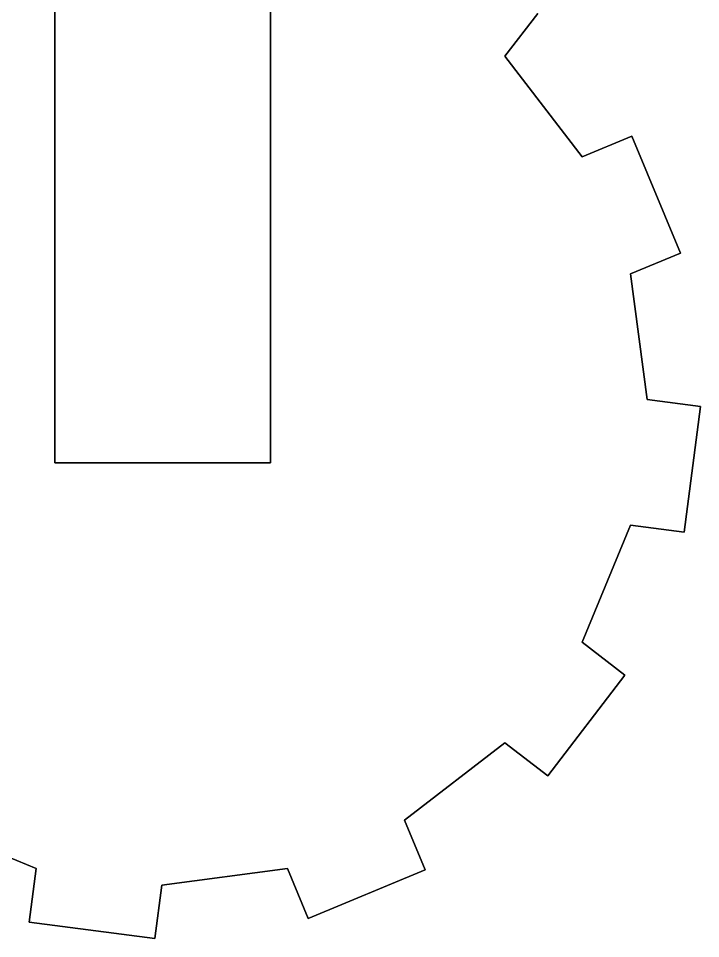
# Model space of a CAD drawing. Header units: metres. Extents: x -3.92 to 3.88, y 1068.45 to 1071.66.
# Drawn here: x -0.167 to 0.623, y 1068.449 to 1069.515 of the extents above; entities that cross this region are included whole.
import ezdxf

# ---------------------------------------------------------------- set-up
doc = ezdxf.new("R2010")
doc.units = ezdxf.units.M

msp = doc.modelspace()

# ---------------------------------------------------------------- linework, layer by layer
at = {"layer": 'Tank'}
for points, invisible_edges in [([(0.3967, 1069.4712, 19.7883), (-0.3988, 1069.4712, 19.7883), (-0.2823, 1069.5606, 19.7883)], 13), ([(-0.3988, 1069.4712, 21.7883), (0.4347, 1069.5208, 21.7883), (-0.2823, 1069.5606, 21.7883)], 3), ([(0.3967, 1069.4712, 19.7883), (-0.2823, 1069.5606, 19.7883), (0.4347, 1069.5208, 19.7883)], 3), ([(0.4347, 1069.5208, 21.7883), (-0.3988, 1069.4712, 21.7883), (0.3967, 1069.4712, 21.7883)], 3), ([(0.4347, 1069.5208, 21.7883), (0.3967, 1069.4712, 19.7883), (0.4347, 1069.5208, 19.7883)], 1), ([(0.3967, 1069.4712, 19.7883), (0.4347, 1069.5208, 21.7883), (0.3967, 1069.4712, 21.7883)], 1), ([(0.4861, 1069.3547, 19.7883), (-0.5378, 1069.3927, 19.7883), (0.3967, 1069.4712, 19.7883)], 3), ([(0.3967, 1069.4712, 19.7883), (-0.5378, 1069.3927, 19.7883), (-0.3988, 1069.4712, 19.7883)], 15), ([(-0.4882, 1069.3547, 21.7883), (0.3967, 1069.4712, 21.7883), (-0.5378, 1069.3927, 21.7883)], 3), ([(-0.5378, 1069.3927, 21.7883), (0.3967, 1069.4712, 21.7883), (-0.3988, 1069.4712, 21.7883)], 15), ([(-0.4882, 1069.3547, 21.7883), (0.4861, 1069.3547, 21.7883), (0.3967, 1069.4712, 21.7883)], 13), ([(0.3967, 1069.4712, 21.7883), (0.4861, 1069.3547, 19.7883), (0.3967, 1069.4712, 19.7883)], 1), ([(0.4861, 1069.3547, 19.7883), (0.3967, 1069.4712, 21.7883), (0.4861, 1069.3547, 21.7883)], 1), ([(-0.5378, 1069.3927, 19.7883), (0.4861, 1069.3547, 19.7883), (-0.4882, 1069.3547, 19.7883)], 3), ([(0.6, 1069.2429, 19.7883), (0.4861, 1069.3547, 19.7883), (0.5438, 1069.3786, 19.7883)], 1), ([(0.4861, 1069.3547, 19.7883), (0.5438, 1069.3786, 21.7883), (0.5438, 1069.3786, 19.7883)], 1), ([(0.5438, 1069.3786, 21.7883), (0.4861, 1069.3547, 19.7883), (0.4861, 1069.3547, 21.7883)], 1), ([(0.5438, 1069.3786, 21.7883), (0.4861, 1069.3547, 21.7883), (0.6, 1069.2429, 21.7883)], 2), ([(0.5438, 1069.3786, 21.7883), (0.6, 1069.2429, 19.7883), (0.5438, 1069.3786, 19.7883)], 1), ([(0.6, 1069.2429, 19.7883), (0.5438, 1069.3786, 21.7883), (0.6, 1069.2429, 21.7883)], 1), ([(0.5423, 1069.219, 19.7883), (-0.5444, 1069.219, 19.7883), (-0.4882, 1069.3547, 19.7883)], 13), ([(-0.5444, 1069.219, 21.7883), (0.5423, 1069.219, 21.7883), (-0.4882, 1069.3547, 21.7883)], 3), ([(0.5423, 1069.219, 19.7883), (-0.4882, 1069.3547, 19.7883), (0.6, 1069.2429, 19.7883)], 3), ([(0.6, 1069.2429, 19.7883), (-0.4882, 1069.3547, 19.7883), (0.4861, 1069.3547, 19.7883)], 15), ([(-0.4882, 1069.3547, 21.7883), (0.5423, 1069.219, 21.7883), (0.6, 1069.2429, 21.7883)], 13), ([(-0.4882, 1069.3547, 21.7883), (0.6, 1069.2429, 21.7883), (0.4861, 1069.3547, 21.7883)], 15), ([(0.5423, 1069.219, 21.7883), (0.6, 1069.2429, 19.7883), (0.6, 1069.2429, 21.7883)], 1), ([(0.6, 1069.2429, 19.7883), (0.5423, 1069.219, 21.7883), (0.5423, 1069.219, 19.7883)], 1), ([(0.5614, 1069.0734, 19.7883), (-0.6255, 1069.0816, 19.7883), (0.5423, 1069.219, 19.7883)], 3), ([(0.5423, 1069.219, 19.7883), (-0.6255, 1069.0816, 19.7883), (-0.5444, 1069.219, 19.7883)], 15), ([(-0.5636, 1069.0734, 21.7883), (0.5423, 1069.219, 21.7883), (-0.6255, 1069.0816, 21.7883)], 3), ([(-0.6255, 1069.0816, 21.7883), (0.5423, 1069.219, 21.7883), (-0.5444, 1069.219, 21.7883)], 15), ([(-0.5636, 1069.0734, 21.7883), (0.5614, 1069.0734, 21.7883), (0.5423, 1069.219, 21.7883)], 13), ([(0.5423, 1069.219, 21.7883), (0.5614, 1069.0734, 19.7883), (0.5423, 1069.219, 19.7883)], 1), ([(0.5614, 1069.0734, 19.7883), (0.5423, 1069.219, 21.7883), (0.5614, 1069.0734, 21.7883)], 1), ([(0.5614, 1069.0734, 19.7883), (-0.5636, 1069.0734, 19.7883), (-0.6255, 1069.0816, 19.7883)], 13), ([(0.5423, 1068.9278, 19.7883), (-0.5444, 1068.9278, 19.7883), (-0.5636, 1069.0734, 19.7883)], 13), ([(0.5423, 1068.9278, 19.7883), (-0.5636, 1069.0734, 19.7883), (0.6234, 1069.0653, 19.7883)], 15), ([(0.6234, 1069.0653, 19.7883), (-0.5636, 1069.0734, 19.7883), (0.5614, 1069.0734, 19.7883)], 3), ([(-0.5444, 1068.9278, 21.7883), (0.6234, 1069.0653, 21.7883), (-0.5636, 1069.0734, 21.7883)], 3), ([(-0.5636, 1069.0734, 21.7883), (0.6234, 1069.0653, 21.7883), (0.5614, 1069.0734, 21.7883)], 13), ([(0.5614, 1069.0734, 19.7883), (0.6234, 1069.0653, 21.7883), (0.6234, 1069.0653, 19.7883)], 1), ([(0.6234, 1069.0653, 21.7883), (0.5614, 1069.0734, 19.7883), (0.5614, 1069.0734, 21.7883)], 1), ([(0.5423, 1068.9278, 21.7883), (0.6234, 1069.0653, 21.7883), (-0.5444, 1068.9278, 21.7883)], 15), ([(0.6234, 1069.0653, 19.7883), (0.6042, 1068.9197, 19.7883), (0.5423, 1068.9278, 19.7883)], 12), ([(0.6234, 1069.0653, 21.7883), (0.5423, 1068.9278, 21.7883), (0.6042, 1068.9197, 21.7883)], 1), ([(0.6234, 1069.0653, 21.7883), (0.6042, 1068.9197, 19.7883), (0.6234, 1069.0653, 19.7883)], 1), ([(0.6042, 1068.9197, 19.7883), (0.6234, 1069.0653, 21.7883), (0.6042, 1068.9197, 21.7883)], 1), ([(0.4861, 1068.7922, 19.7883), (-0.6021, 1068.9039, 19.7883), (0.5423, 1068.9278, 19.7883)], 3), ([(0.5423, 1068.9278, 19.7883), (-0.6021, 1068.9039, 19.7883), (-0.5444, 1068.9278, 19.7883)], 13), ([(-0.4882, 1068.7922, 21.7883), (0.5423, 1068.9278, 21.7883), (-0.6021, 1068.9039, 21.7883)], 15), ([(-0.6021, 1068.9039, 21.7883), (0.5423, 1068.9278, 21.7883), (-0.5444, 1068.9278, 21.7883)], 3), ([(-0.4882, 1068.7922, 21.7883), (0.4861, 1068.7922, 21.7883), (0.5423, 1068.9278, 21.7883)], 13), ([(0.5423, 1068.9278, 21.7883), (0.4861, 1068.7922, 19.7883), (0.5423, 1068.9278, 19.7883)], 1), ([(0.4861, 1068.7922, 19.7883), (0.5423, 1068.9278, 21.7883), (0.4861, 1068.7922, 21.7883)], 1), ([(0.5423, 1068.9278, 21.7883), (0.6042, 1068.9197, 19.7883), (0.6042, 1068.9197, 21.7883)], 1), ([(0.6042, 1068.9197, 19.7883), (0.5423, 1068.9278, 21.7883), (0.5423, 1068.9278, 19.7883)], 1), ([(-0.4882, 1068.7922, 19.7883), (-0.6021, 1068.9039, 19.7883), (0.4861, 1068.7922, 19.7883)], 15), ([(0.3967, 1068.6757, 19.7883), (-0.3988, 1068.6757, 19.7883), (-0.4882, 1068.7922, 19.7883)], 13), ([(0.3967, 1068.6757, 19.7883), (-0.4882, 1068.7922, 19.7883), (0.5357, 1068.7541, 19.7883)], 15), ([(0.5357, 1068.7541, 19.7883), (-0.4882, 1068.7922, 19.7883), (0.4861, 1068.7922, 19.7883)], 3), ([(-0.3988, 1068.6757, 21.7883), (0.5357, 1068.7541, 21.7883), (-0.4882, 1068.7922, 21.7883)], 3), ([(-0.4882, 1068.7922, 21.7883), (0.5357, 1068.7541, 21.7883), (0.4861, 1068.7922, 21.7883)], 13), ([(0.4861, 1068.7922, 19.7883), (0.5357, 1068.7541, 21.7883), (0.5357, 1068.7541, 19.7883)], 1), ([(0.5357, 1068.7541, 21.7883), (0.4861, 1068.7922, 19.7883), (0.4861, 1068.7922, 21.7883)], 1), ([(0.3967, 1068.6757, 21.7883), (0.5357, 1068.7541, 21.7883), (-0.3988, 1068.6757, 21.7883)], 15), ([(0.5357, 1068.7541, 19.7883), (0.4463, 1068.6376, 19.7883), (0.3967, 1068.6757, 19.7883)], 12), ([(0.5357, 1068.7541, 21.7883), (0.3967, 1068.6757, 21.7883), (0.4463, 1068.6376, 21.7883)], 1), ([(0.5357, 1068.7541, 21.7883), (0.4463, 1068.6376, 19.7883), (0.5357, 1068.7541, 19.7883)], 1), ([(0.4463, 1068.6376, 19.7883), (0.5357, 1068.7541, 21.7883), (0.4463, 1068.6376, 21.7883)], 1), ([(0.2802, 1068.5863, 19.7883), (-0.4368, 1068.6261, 19.7883), (0.3967, 1068.6757, 19.7883)], 3), ([(0.3967, 1068.6757, 19.7883), (-0.4368, 1068.6261, 19.7883), (-0.3988, 1068.6757, 19.7883)], 13), ([(-0.2823, 1068.5863, 21.7883), (0.3967, 1068.6757, 21.7883), (-0.4368, 1068.6261, 21.7883)], 15), ([(-0.4368, 1068.6261, 21.7883), (0.3967, 1068.6757, 21.7883), (-0.3988, 1068.6757, 21.7883)], 3), ([(-0.2823, 1068.5863, 21.7883), (0.2802, 1068.5863, 21.7883), (0.3967, 1068.6757, 21.7883)], 13), ([(0.2802, 1068.5863, 21.7883), (0.3967, 1068.6757, 19.7883), (0.3967, 1068.6757, 21.7883)], 1), ([(0.3967, 1068.6757, 19.7883), (0.2802, 1068.5863, 21.7883), (0.2802, 1068.5863, 19.7883)], 1), ([(0.3967, 1068.6757, 21.7883), (0.4463, 1068.6376, 19.7883), (0.4463, 1068.6376, 21.7883)], 1), ([(0.4463, 1068.6376, 19.7883), (0.3967, 1068.6757, 21.7883), (0.3967, 1068.6757, 19.7883)], 1), ([(-0.2823, 1068.5863, 19.7883), (-0.4368, 1068.6261, 19.7883), (0.2802, 1068.5863, 19.7883)], 15), ([(0.1445, 1068.5301, 19.7883), (-0.1466, 1068.5301, 19.7883), (-0.2823, 1068.5863, 19.7883)], 13), ([(0.2802, 1068.5863, 19.7883), (0.1445, 1068.5301, 19.7883), (-0.2823, 1068.5863, 19.7883)], 15), ([(-0.1466, 1068.5301, 21.7883), (0.2802, 1068.5863, 21.7883), (-0.2823, 1068.5863, 21.7883)], 3), ([(-0.2823, 1068.5863, 21.7883), (-0.1466, 1068.5301, 19.7883), (-0.1466, 1068.5301, 21.7883)], 1), ([(-0.1466, 1068.5301, 19.7883), (-0.2823, 1068.5863, 21.7883), (-0.2823, 1068.5863, 19.7883)], 1), ([(0.1445, 1068.5301, 21.7883), (0.2802, 1068.5863, 21.7883), (-0.1466, 1068.5301, 21.7883)], 15), ([(0.3041, 1068.5286, 19.7883), (0.1445, 1068.5301, 19.7883), (0.2802, 1068.5863, 19.7883)], 3), ([(0.1445, 1068.5301, 21.7883), (0.3041, 1068.5286, 21.7883), (0.2802, 1068.5863, 21.7883)], 13), ([(0.2802, 1068.5863, 21.7883), (0.3041, 1068.5286, 19.7883), (0.2802, 1068.5863, 19.7883)], 1), ([(0.3041, 1068.5286, 19.7883), (0.2802, 1068.5863, 21.7883), (0.3041, 1068.5286, 21.7883)], 1), ([(-0.0011, 1068.5109, 19.7883), (-0.1548, 1068.4681, 19.7883), (-0.1466, 1068.5301, 19.7883)], 13), ([(-0.1548, 1068.4681, 21.7883), (-0.1466, 1068.5301, 19.7883), (-0.1548, 1068.4681, 19.7883)], 1), ([(-0.1466, 1068.5301, 19.7883), (-0.1548, 1068.4681, 21.7883), (-0.1466, 1068.5301, 21.7883)], 1), ([(-0.1548, 1068.4681, 21.7883), (-0.0011, 1068.5109, 21.7883), (-0.1466, 1068.5301, 21.7883)], 3), ([(-0.0011, 1068.5109, 19.7883), (-0.1466, 1068.5301, 19.7883), (0.1445, 1068.5301, 19.7883)], 3), ([(-0.1466, 1068.5301, 21.7883), (-0.0011, 1068.5109, 21.7883), (0.1445, 1068.5301, 21.7883)], 13), ([(-0.0011, 1068.5109, 21.7883), (0.1445, 1068.5301, 19.7883), (0.1445, 1068.5301, 21.7883)], 1), ([(0.1445, 1068.5301, 19.7883), (-0.0011, 1068.5109, 21.7883), (-0.0011, 1068.5109, 19.7883)], 1), ([(0.1445, 1068.5301, 19.7883), (0.3041, 1068.5286, 19.7883), (0.1685, 1068.4724, 19.7883)], 1), ([(0.1685, 1068.4724, 21.7883), (0.1445, 1068.5301, 19.7883), (0.1685, 1068.4724, 19.7883)], 1), ([(0.1445, 1068.5301, 19.7883), (0.1685, 1068.4724, 21.7883), (0.1445, 1068.5301, 21.7883)], 1), ([(0.3041, 1068.5286, 21.7883), (0.1445, 1068.5301, 21.7883), (0.1685, 1068.4724, 21.7883)], 1), ([(0.1685, 1068.4724, 21.7883), (0.3041, 1068.5286, 19.7883), (0.3041, 1068.5286, 21.7883)], 1), ([(0.3041, 1068.5286, 19.7883), (0.1685, 1068.4724, 21.7883), (0.1685, 1068.4724, 19.7883)], 1), ([(-0.1548, 1068.4681, 19.7883), (-0.0011, 1068.5109, 19.7883), (-0.0092, 1068.449, 19.7883)], 1), ([(-0.0011, 1068.5109, 21.7883), (-0.1548, 1068.4681, 21.7883), (-0.0092, 1068.449, 21.7883)], 1), ([(-0.0011, 1068.5109, 21.7883), (-0.0092, 1068.449, 19.7883), (-0.0011, 1068.5109, 19.7883)], 1), ([(-0.0092, 1068.449, 19.7883), (-0.0011, 1068.5109, 21.7883), (-0.0092, 1068.449, 21.7883)], 1), ([(-0.1548, 1068.4681, 21.7883), (-0.0092, 1068.449, 19.7883), (-0.0092, 1068.449, 21.7883)], 1), ([(-0.0092, 1068.449, 19.7883), (-0.1548, 1068.4681, 21.7883), (-0.1548, 1068.4681, 19.7883)], 1)]:
    msp.add_3dface(points, dxfattribs=dict(at, invisible_edges=invisible_edges))
at = {"layer": 'tower_j_transformer_truss'}
for points, invisible_edges in [([(-0.125, 1069, 21.2883), (-0.125, 1070.4094, 20.7883), (-0.125, 1069, 20.7883)], 1), ([(-0.125, 1070.4094, 20.7883), (-0.125, 1069, 21.2883), (-0.125, 1070.4094, 21.2883)], 1), ([(-0.125, 1070.4094, 20.7883), (0.125, 1069, 20.7883), (-0.125, 1069, 20.7883)], 1), ([(0.125, 1069, 20.7883), (-0.125, 1070.4094, 20.7883), (0.125, 1070.4063, 20.7883)], 3), ([(-0.125, 1069, 21.2883), (0.125, 1070.4063, 21.2883), (-0.125, 1070.4094, 21.2883)], 3), ([(0.125, 1070.4063, 21.2883), (-0.125, 1069, 21.2883), (0.125, 1069, 21.2883)], 1), ([(0.125, 1070.4063, 21.2883), (0.125, 1069, 20.7883), (0.125, 1070.4063, 20.7883)], 1), ([(0.125, 1069, 20.7883), (0.125, 1070.4063, 21.2883), (0.125, 1069, 21.2883)], 1), ([(-0.125, 1069, 21.2883), (0.125, 1069, 20.7883), (0.125, 1069, 21.2883)], 1), ([(0.125, 1069, 20.7883), (-0.125, 1069, 21.2883), (-0.125, 1069, 20.7883)], 1)]:
    msp.add_3dface(points, dxfattribs=dict(at, invisible_edges=invisible_edges))

doc.saveas('drawing.dxf')
